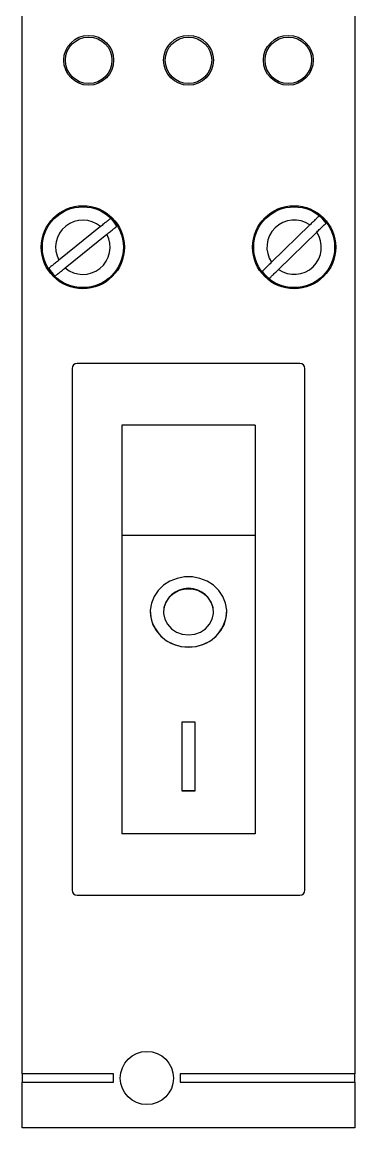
# Model space of a CAD drawing. Extents: x 600 to 620, y 379 to 508.
# Drawn here: x 599.8 to 619.8, y 379.4 to 446 of the extents above; entities that cross this region are included whole.
import ezdxf

# ---------------------------------------------------------------- set-up
doc = ezdxf.new("R2010")
doc.units = 0
doc.layers.get('0').update_dxf_attribs({"linetype": 'CONTINUOUS'})

msp = doc.modelspace()

# ---------------------------------------------------------------- linework, layer by layer
at = {"color": 7, "linetype": 'CONTINUOUS'}
for p, q in [((599.771, 382.692), (599.771, 504.692)), ((619.771, 504.692), (619.771, 382.692)), ((604.482, 433.686), (601.982, 431.664)), ((617.062, 433.78), (614.76, 431.534)), ((615.18, 431.104), (617.481, 433.351)), ((602.359, 431.198), (604.86, 433.22)), ((616.471, 425.442), (603.071, 425.442)), ((602.771, 425.142), (602.771, 393.742)), ((616.771, 393.742), (616.771, 425.142)), ((613.771, 421.742), (605.771, 421.742)), ((605.771, 421.742), (605.771, 415.096)), ((613.771, 421.742), (613.771, 415.096)), ((613.771, 415.096), (605.771, 415.096)), ((605.771, 415.096), (605.771, 397.142)), ((613.771, 415.096), (613.771, 397.142)), ((608.271, 410.511), (608.271, 410.492)), ((611.271, 410.492), (611.271, 410.511)), ((609.371, 403.865), (609.371, 399.721)), ((610.171, 403.865), (609.371, 403.865)), ((610.171, 399.721), (610.171, 403.865)), ((609.371, 399.74), (610.171, 399.74)), ((609.371, 399.721), (610.171, 399.721)), ((613.771, 397.142), (605.771, 397.142)), ((603.071, 393.442), (616.471, 393.442)), ((605.271, 382.692), (599.771, 382.692)), ((599.771, 382.692), (599.771, 382.192)), ((605.271, 382.192), (605.271, 382.692)), ((619.771, 382.692), (609.271, 382.692)), ((609.271, 382.692), (609.271, 382.192)), ((619.771, 382.192), (619.771, 382.692)), ((599.771, 382.192), (605.271, 382.192)), ((599.771, 379.442), (599.771, 382.192)), ((609.271, 382.192), (619.771, 382.192)), ((619.771, 382.192), (619.771, 379.442)), ((619.771, 379.442), (599.771, 379.442))]:
    msp.add_line(p, q, dxfattribs=at)
at = {"color": 7, "linetype": 'CONTINUOUS', "flags": 128}
for points in [[(609.771, 408.374), (610.234, 408.417), (610.678, 408.545), (611.084, 408.753), (611.438, 409.033), (611.722, 409.372), (611.927, 409.756), (612.044, 410.171), (612.068, 410.599), (611.997, 411.023), (611.836, 411.425), (611.589, 411.788), (611.269, 412.099), (610.887, 412.344), (610.459, 412.513), (610.003, 412.599), (609.538, 412.599), (609.082, 412.513), (608.654, 412.344), (608.272, 412.099), (607.952, 411.788), (607.706, 411.425), (607.544, 411.023), (607.474, 410.599), (607.497, 410.171), (607.614, 409.756), (607.819, 409.372), (608.104, 409.033), (608.457, 408.753), (608.864, 408.545), (609.308, 408.417), (609.771, 408.374)], [(609.771, 409.111), (610.144, 409.154), (610.493, 409.281), (610.797, 409.485), (611.037, 409.752), (611.197, 410.065), (611.268, 410.405), (611.244, 410.751), (611.128, 411.08), (610.926, 411.372), (610.652, 411.609), (610.323, 411.776), (609.959, 411.862), (609.583, 411.862), (609.218, 411.776), (608.889, 411.609), (608.615, 411.372), (608.413, 411.08), (608.297, 410.751), (608.274, 410.405), (608.344, 410.065), (608.504, 409.752), (608.744, 409.485), (609.048, 409.281), (609.398, 409.154), (609.771, 409.111)]]:
    msp.add_lwpolyline(points, dxfattribs=at)
at = {"color": 7, "linetype": 'CONTINUOUS'}
for centre, radius in [((603.771, 443.692), 1.5), ((603.771, 443.692), 1.4), ((609.771, 443.692), 1.5), ((609.771, 443.692), 1.4), ((615.771, 443.692), 1.5), ((615.771, 443.692), 1.4), ((603.421, 432.442), 2.5), ((603.421, 432.442), 2.433), ((616.121, 432.442), 2.5), ((616.121, 432.442), 2.433), ((607.271, 382.442), 1.6)]:
    msp.add_circle(centre, radius, dxfattribs=at)
for centre, radius, start, end in [((603.421, 432.442), 1.636, 49.52933, 208.39273), ((603.421, 432.442), 2.41, 31.81112, 46.11094), ((616.121, 432.442), 1.636, 54.87776, 213.74116), ((616.121, 432.442), 2.41, 37.15955, 51.45938), ((616.121, 432.442), 1.636, 234.87776, 33.74116), ((603.421, 432.442), 1.636, 229.52933, 28.39273), ((603.421, 432.442), 2.41, 211.81112, 226.11094), ((616.121, 432.442), 2.41, 217.15955, 231.45938), ((603.071, 425.142), 0.3, 90, 180), ((616.471, 425.142), 0.3, 0, 90), ((609.771, 410.418), 1.503, 3.56746, 176.43254), ((609.68, 410.603), 2.212, 182.37545, 272.34099), ((609.861, 410.603), 2.212, 267.65901, 357.62455), ((603.071, 393.742), 0.3, 180, 270), ((616.471, 393.742), 0.3, 270, 0)]:
    msp.add_arc(centre, radius, start, end, dxfattribs=at)
for points, knots in [([(605.092, 434.179), (605.074, 434.165), (605.034, 434.133), (604.908, 434.031), (604.729, 433.886), (604.577, 433.763), (604.494, 433.696), (604.482, 433.686)], [0, 0, 0, 0, 0.192938, 0.445411, 0.699244, 0.95548, 1, 1, 1, 1]), ([(617.622, 434.327), (617.606, 434.312), (617.57, 434.276), (617.454, 434.163), (617.288, 434.001), (617.149, 433.865), (617.073, 433.791), (617.062, 433.78)], [0, 0, 0, 0, 0.192938, 0.445411, 0.699244, 0.95548, 1, 1, 1, 1]), ([(617.481, 433.351), (617.515, 433.384), (617.616, 433.483), (617.776, 433.639), (617.929, 433.789), (618.01, 433.868), (618.035, 433.892), (618.041, 433.898)], [0, 0, 0, 0, 0.136372, 0.399226, 0.657758, 0.913041, 1, 1, 1, 1]), ([(604.86, 433.22), (604.897, 433.25), (605.006, 433.339), (605.18, 433.479), (605.347, 433.614), (605.435, 433.685), (605.462, 433.707), (605.469, 433.713)], [0, 0, 0, 0, 0.136372, 0.399226, 0.657758, 0.913041, 1, 1, 1, 1]), ([(601.982, 431.664), (601.968, 431.653), (601.882, 431.583), (601.725, 431.457), (601.564, 431.327), (601.443, 431.229), (601.392, 431.187), (601.373, 431.172), (601.372, 431.172)], [0, 0, 0, 0, 0.050415, 0.314759, 0.574611, 0.735818, 0.988387, 1, 1, 1, 1]), ([(614.76, 431.534), (614.748, 431.521), (614.668, 431.444), (614.524, 431.303), (614.376, 431.159), (614.264, 431.049), (614.218, 431.004), (614.2, 430.987), (614.2, 430.986)], [0, 0, 0, 0, 0.050415, 0.314759, 0.574611, 0.735818, 0.988387, 1, 1, 1, 1]), ([(601.75, 430.705), (601.759, 430.712), (601.78, 430.73), (601.851, 430.787), (601.98, 430.892), (602.165, 431.041), (602.297, 431.148), (602.359, 431.198)], [0, 0, 0, 0, 0.112028, 0.264878, 0.519928, 0.7749, 1, 1, 1, 1]), ([(614.619, 430.557), (614.627, 430.565), (614.647, 430.584), (614.712, 430.648), (614.831, 430.764), (615.001, 430.93), (615.123, 431.049), (615.18, 431.104)], [0, 0, 0, 0, 0.112028, 0.264878, 0.519928, 0.7749, 1, 1, 1, 1])]:
    msp.add_open_spline(points, degree=3, knots=knots, dxfattribs=at)

doc.saveas('drawing.dxf')
